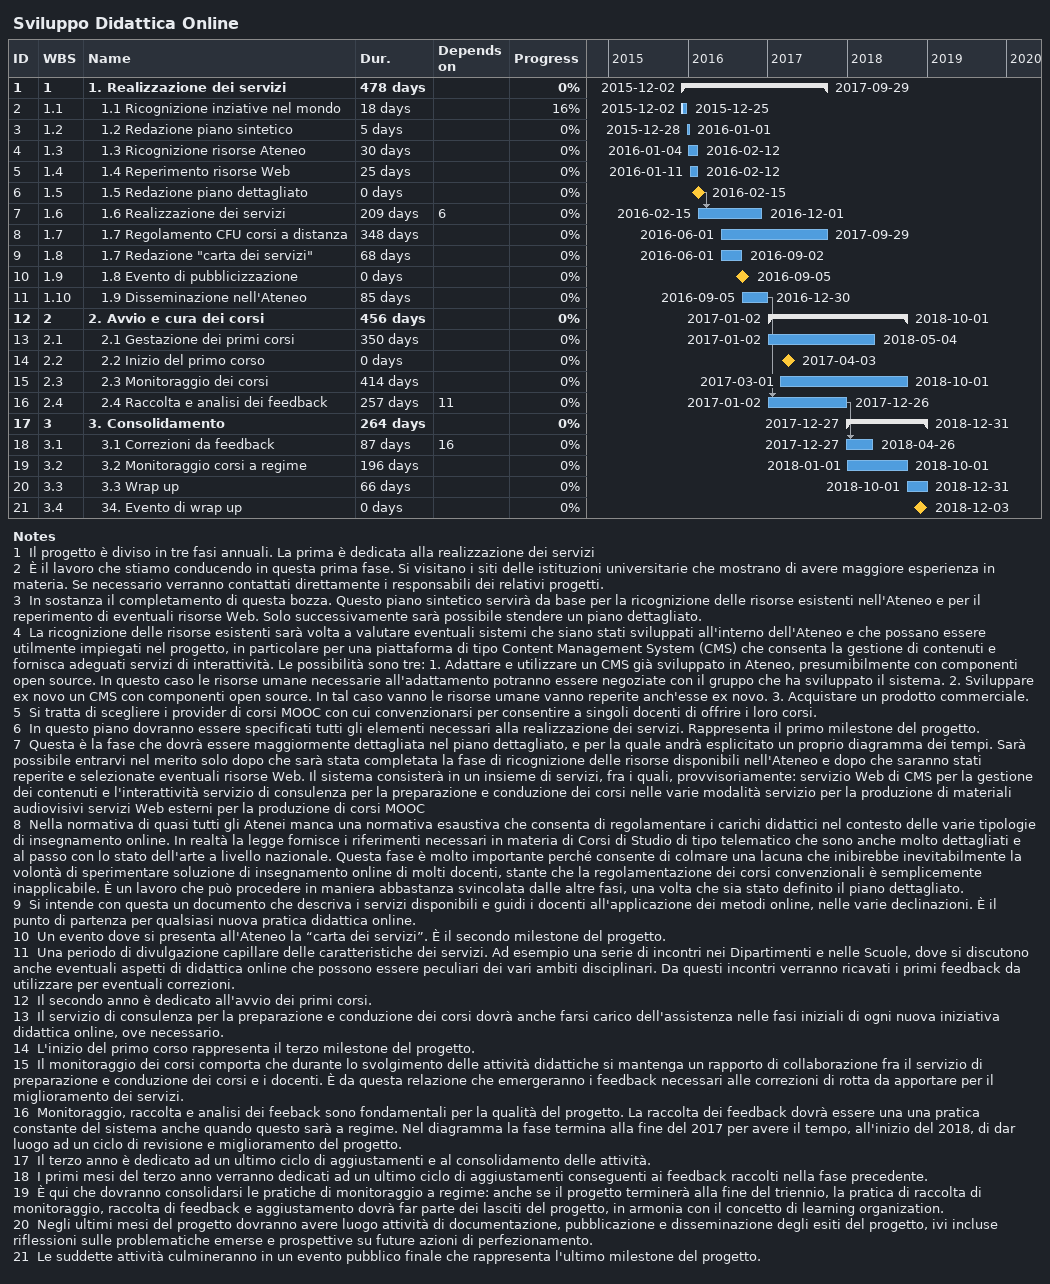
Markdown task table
Sviluppo Didattica Online

| ID | WBS | Task | Duration | Start | Finish | Predecessors | % complete |
|---|---|---|---|---|---|---|---|
| 1 | 1 | **1. Realizzazione dei servizi** | 478d | 2015-12-02 | 2017-09-29 |  | 0 |
| 2 | 1.1 | 1.1 Ricognizione inziative nel mondo | 18d | 2015-12-02 | 2015-12-25 |  | 16 |
| 3 | 1.2 | 1.2 Redazione piano sintetico | 5d | 2015-12-28 | 2016-01-01 |  | 0 |
| 4 | 1.3 | 1.3 Ricognizione risorse Ateneo | 30d | 2016-01-04 | 2016-02-12 |  | 0 |
| 5 | 1.4 | 1.4 Reperimento risorse Web | 25d | 2016-01-11 | 2016-02-12 |  | 0 |
| 6 | 1.5 | 1.5 Redazione piano dettagliato | 0d | 2016-02-15 | 2016-02-15 |  | 0 |
| 7 | 1.6 | 1.6 Realizzazione dei servizi | 209d | 2016-02-15 | 2016-12-01 | 6 | 0 |
| 8 | 1.7 | 1.7 Regolamento CFU corsi a distanza | 348d | 2016-06-01 | 2017-09-29 |  | 0 |
| 9 | 1.8 | 1.7 Redazione "carta dei servizi" | 68d | 2016-06-01 | 2016-09-02 |  | 0 |
| 10 | 1.9 | 1.8 Evento di pubblicizzazione | 0d | 2016-09-05 | 2016-09-05 |  | 0 |
| 11 | 1.10 | 1.9 Disseminazione nell'Ateneo | 85d | 2016-09-05 | 2016-12-30 |  | 0 |
| 12 | 2 | **2. Avvio e cura dei corsi** | 456d | 2017-01-02 | 2018-10-01 |  | 0 |
| 13 | 2.1 | 2.1 Gestazione dei primi corsi | 350d | 2017-01-02 | 2018-05-04 |  | 0 |
| 14 | 2.2 | 2.2 Inizio del primo corso | 0d | 2017-04-03 | 2017-04-03 |  | 0 |
| 15 | 2.3 | 2.3 Monitoraggio dei corsi | 414d | 2017-03-01 | 2018-10-01 |  | 0 |
| 16 | 2.4 | 2.4 Raccolta e analisi dei feedback | 257d | 2017-01-02 | 2017-12-26 | 11 | 0 |
| 17 | 3 | **3. Consolidamento** | 264d | 2017-12-27 | 2018-12-31 |  | 0 |
| 18 | 3.1 | 3.1 Correzioni da feedback | 87d | 2017-12-27 | 2018-04-26 | 16 | 0 |
| 19 | 3.2 | 3.2 Monitoraggio corsi a regime | 196d | 2018-01-01 | 2018-10-01 |  | 0 |
| 20 | 3.3 | 3.3 Wrap up | 66d | 2018-10-01 | 2018-12-31 |  | 0 |
| 21 | 3.4 | 34. Evento di wrap up | 0d | 2018-12-03 | 2018-12-03 |  | 0 |

Notes
- 1: Il progetto è diviso in tre fasi annuali. La prima è dedicata alla realizzazione dei servizi
- 2: È il lavoro che stiamo conducendo in questa prima fase. Si visitano i siti delle istituzioni universitarie che mostrano di avere maggiore esperienza in materia. Se necessario verranno contattati direttamente i responsabili dei relativi progetti.
- 3: In sostanza il completamento di questa bozza. Questo piano sintetico servirà da base per la ricognizione delle risorse esistenti nell'Ateneo e per il reperimento di eventuali risorse Web. Solo successivamente sarà possibile stendere un piano dettagliato.
- 4: La ricognizione delle risorse esistenti sarà volta a valutare eventuali sistemi che siano stati sviluppati all'interno dell'Ateneo e che possano essere utilmente impiegati nel progetto, in particolare per una piattaforma di tipo Content Management System (CMS) che consenta la gestione di contenuti e fornisca adeguati servizi di interattività. Le possibilità sono tre: 1. Adattare e utilizzare un CMS già sviluppato in Ateneo, presumibilmente con componenti open source. In questo caso le risorse umane necessarie all'adattamento potranno essere negoziate con il gruppo che ha sviluppato il sistema. 2. Sviluppare ex novo un CMS con componenti open source. In tal caso vanno le risorse umane vanno reperite anch'esse ex novo. 3. Acquistare un prodotto commerciale.
- 5: Si tratta di scegliere i provider di corsi MOOC con cui convenzionarsi per consentire a singoli docenti di offrire i loro corsi.
- 6: In questo piano dovranno essere specificati tutti gli elementi necessari alla realizzazione dei servizi. Rappresenta il primo milestone del progetto.
- 7: Questa è la fase che dovrà essere maggiormente dettagliata nel piano dettagliato, e per la quale andrà esplicitato un proprio diagramma dei tempi. Sarà possibile entrarvi nel merito solo dopo che sarà stata completata la fase di ricognizione delle risorse disponibili nell'Ateneo e dopo che saranno stati reperite e selezionate eventuali risorse Web. Il sistema consisterà in un insieme di servizi, fra i quali, provvisoriamente: servizio Web di CMS per la gestione dei contenuti e l'interattività servizio di consulenza per la preparazione e conduzione dei corsi nelle varie modalità servizio per la produzione di materiali audiovisivi servizi Web esterni per la produzione di corsi MOOC
- 8: Nella normativa di quasi tutti gli Atenei manca una normativa esaustiva che consenta di regolamentare i carichi didattici nel contesto delle varie tipologie di insegnamento online. In realtà la legge fornisce i riferimenti necessari in materia di Corsi di Studio di tipo telematico che sono anche molto dettagliati e al passo con lo stato dell'arte a livello nazionale. Questa fase è molto importante perché consente di colmare una lacuna che inibirebbe inevitabilmente la volontà di sperimentare soluzione di insegnamento online di molti docenti, stante che la regolamentazione dei corsi convenzionali è semplicemente inapplicabile. È un lavoro che può procedere in maniera abbastanza svincolata dalle altre fasi, una volta che sia stato definito il piano dettagliato.
- 9: Si intende con questa un documento che descriva i servizi disponibili e guidi i docenti all'applicazione dei metodi online, nelle varie declinazioni. È il punto di partenza per qualsiasi nuova pratica didattica online.
- 10: Un evento dove si presenta all'Ateneo la “carta dei servizi”. È il secondo milestone del progetto.
- 11: Una periodo di divulgazione capillare delle caratteristiche dei servizi. Ad esempio una serie di incontri nei Dipartimenti e nelle Scuole, dove si discutono anche eventuali aspetti di didattica online che possono essere peculiari dei vari ambiti disciplinari. Da questi incontri verranno ricavati i primi feedback da utilizzare per eventuali correzioni.
- 12: Il secondo anno è dedicato all'avvio dei primi corsi.
- 13: Il servizio di consulenza per la preparazione e conduzione dei corsi dovrà anche farsi carico dell'assistenza nelle fasi iniziali di ogni nuova iniziativa didattica online, ove necessario.
- 14: L'inizio del primo corso rappresenta il terzo milestone del progetto.
- 15: Il monitoraggio dei corsi comporta che durante lo svolgimento delle attività didattiche si mantenga un rapporto di collaborazione fra il servizio di preparazione e conduzione dei corsi e i docenti. È da questa relazione che emergeranno i feedback necessari alle correzioni di rotta da apportare per il miglioramento dei servizi.
- 16: Monitoraggio, raccolta e analisi dei feeback sono fondamentali per la qualità del progetto. La raccolta dei feedback dovrà essere una una pratica constante del sistema anche quando questo sarà a regime. Nel diagramma la fase termina alla fine del 2017 per avere il tempo, all'inizio del 2018, di dar luogo ad un ciclo di revisione e miglioramento del progetto.
- 17: Il terzo anno è dedicato ad un ultimo ciclo di aggiustamenti e al consolidamento delle attività.
- 18: I primi mesi del terzo anno verranno dedicati ad un ultimo ciclo di aggiustamenti conseguenti ai feedback raccolti nella fase precedente.
- 19: È qui che dovranno consolidarsi le pratiche di monitoraggio a regime: anche se il progetto terminerà alla fine del triennio, la pratica di raccolta di monitoraggio, raccolta di feedback e aggiustamento dovrà far parte dei lasciti del progetto, in armonia con il concetto di learning organization.
- 20: Negli ultimi mesi del progetto dovranno avere luogo attività di documentazione, pubblicazione e disseminazione degli esiti del progetto, ivi incluse riflessioni sulle problematiche emerse e prospettive su future azioni di perfezionamento.
- 21: Le suddette attività culmineranno in un evento pubblico finale che rappresenta l'ultimo milestone del progetto.
